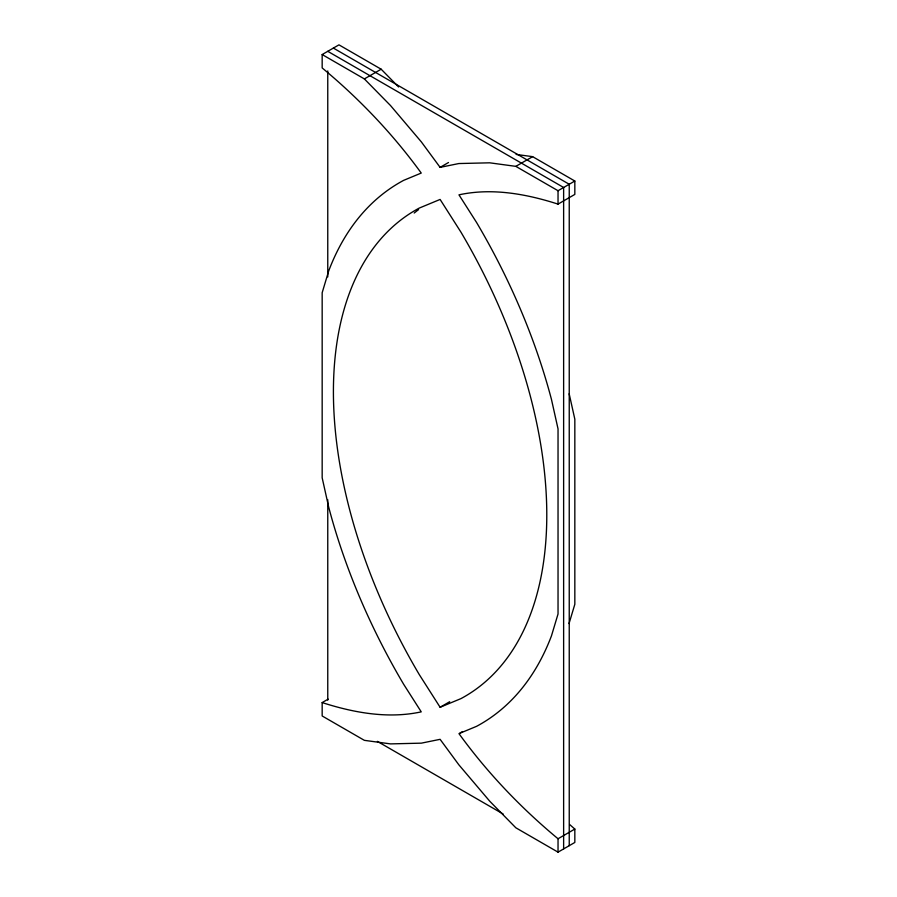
<?xml version="1.0" encoding="UTF-8"?>
<svg xmlns="http://www.w3.org/2000/svg" width="897" height="897" viewBox="0 0 897 897"><rect width="100%" height="100%" fill="white"/><g stroke="black" fill="none" stroke-linecap="round" stroke-linejoin="round"><path stroke-width="1.35" d="M569.046 623.561L574.831 604.275L574.831 419.191L569.169 393.783M569.651 824.534L574.831 829.063L574.831 842.451L558.035 852.15L515.831 827.785L489.695 801.156L458.838 764.793L440.102 739.33L421.355 743.153L390.509 743.893L364.361 740.339L322.169 715.974L322.169 702.586C353.867 712.767 388.244 719.058 421.242 711.859L403.65 684.265A428.609 247.46 60 0 1 328.717 507.22L322.169 477.809L322.169 292.725L328.717 270.872A428.609 247.46 60 0 1 403.65 180.353L421.242 173.065C392.886 133.978 359.305 98.76 322.169 67.937L322.169 54.549L338.965 44.85L381.169 69.215L398.593 86.964M322.169 54.549L364.361 78.914L381.169 69.215M364.361 78.914L390.509 105.543L421.355 141.905L440.102 167.369L448.5 162.514M440.102 167.369L458.838 163.546L489.695 162.817L515.831 166.36L532.639 156.661L574.831 181.026L574.831 194.414L558.035 204.112C526.337 193.931 491.948 187.641 458.961 194.84L476.542 222.434A428.609 247.46 60 0 1 551.476 399.479L558.035 428.889L558.035 613.985L551.476 635.827A428.609 247.46 60 0 1 476.542 726.346L458.961 733.634C487.306 772.721 520.888 807.939 558.035 838.762L558.035 852.15M515.831 166.36L558.035 190.725L574.831 181.026M322.169 702.586L328.167 699.122M440.102 707.262L460.935 698.628A396.788 229.083 60 0 0 460.935 232.132L440.102 199.437L419.269 208.07A396.788 229.083 60 0 0 419.269 674.578L440.102 707.262L449.7 701.712M460.161 732.939L462.56 731.56M558.035 838.762L574.831 829.063M516.123 154.419L532.639 156.661M333.37 48.079L569.236 184.255L569.236 845.68M327.764 51.32L563.63 187.495L563.63 848.921M377.357 741.371L503.15 814.005M558.035 190.725L558.035 204.112M327.764 70.941L327.764 276.926M327.764 499.741L327.764 700.131M414.212 213.049A396.788 229.083 60 0 1 418.585 209.595"/></g></svg>
